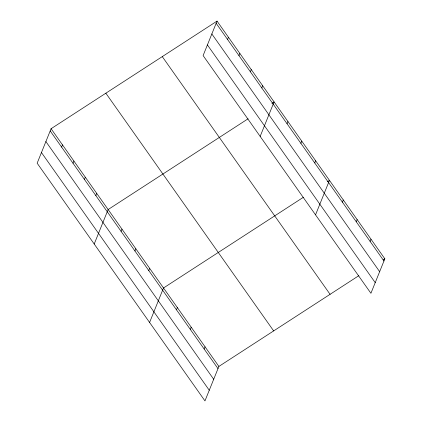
<?xml version="1.0" encoding="UTF-8"?>
<svg xmlns="http://www.w3.org/2000/svg" width="422" height="422" viewBox="0 0 422 422"><rect width="100%" height="100%" fill="white"/><g stroke="black" fill="none" stroke-linecap="round" stroke-linejoin="round"><path stroke-width="0.63" d="M217.035 21.1L203.109 55.577L370.917 293.285L384.843 258.807L217.035 21.1L51.083 128.715L37.157 163.193L204.965 400.9L218.891 366.423L358.848 275.666M61.607 147.083L62.493 144.878M73.017 163.245L73.908 161.04M84.426 179.413L85.318 177.208M95.836 195.576L96.728 193.371M94.211 244.011L108.137 209.534L248.094 118.782M121.093 231.351L121.984 229.146M134.94 250.963L135.826 248.758M227.558 39.468L228.45 37.263M148.781 270.571L149.673 268.371M238.968 55.63L239.86 53.43M250.378 71.798L251.269 69.593M149.588 322.455L163.514 287.978L303.471 197.227M261.788 87.961L262.679 85.756M176.47 309.795L177.361 307.591M260.163 136.396L274.089 101.924L271.879 103.358M190.317 329.408L191.203 327.203M287.044 123.736L287.936 121.531M204.158 349.015L205.05 346.81M300.891 143.348L301.777 141.143M314.733 162.961L315.624 160.756M315.54 214.84L329.466 180.363L327.256 181.798M342.421 202.18L343.313 199.975M356.268 221.793L357.154 219.588M370.11 241.4L371.001 239.2M383.187 259.883L384.843 258.807M216.148 23.305L383.957 261.012M211.844 33.955L379.652 271.662M207.408 44.927L375.221 282.634M162.275 56.611L330.083 294.324M105.848 93.204L273.656 330.911M51.083 128.715L218.891 366.423M50.192 130.92L218 368.628M45.892 141.57L213.701 379.278M41.456 152.542L209.265 390.25"/></g></svg>
